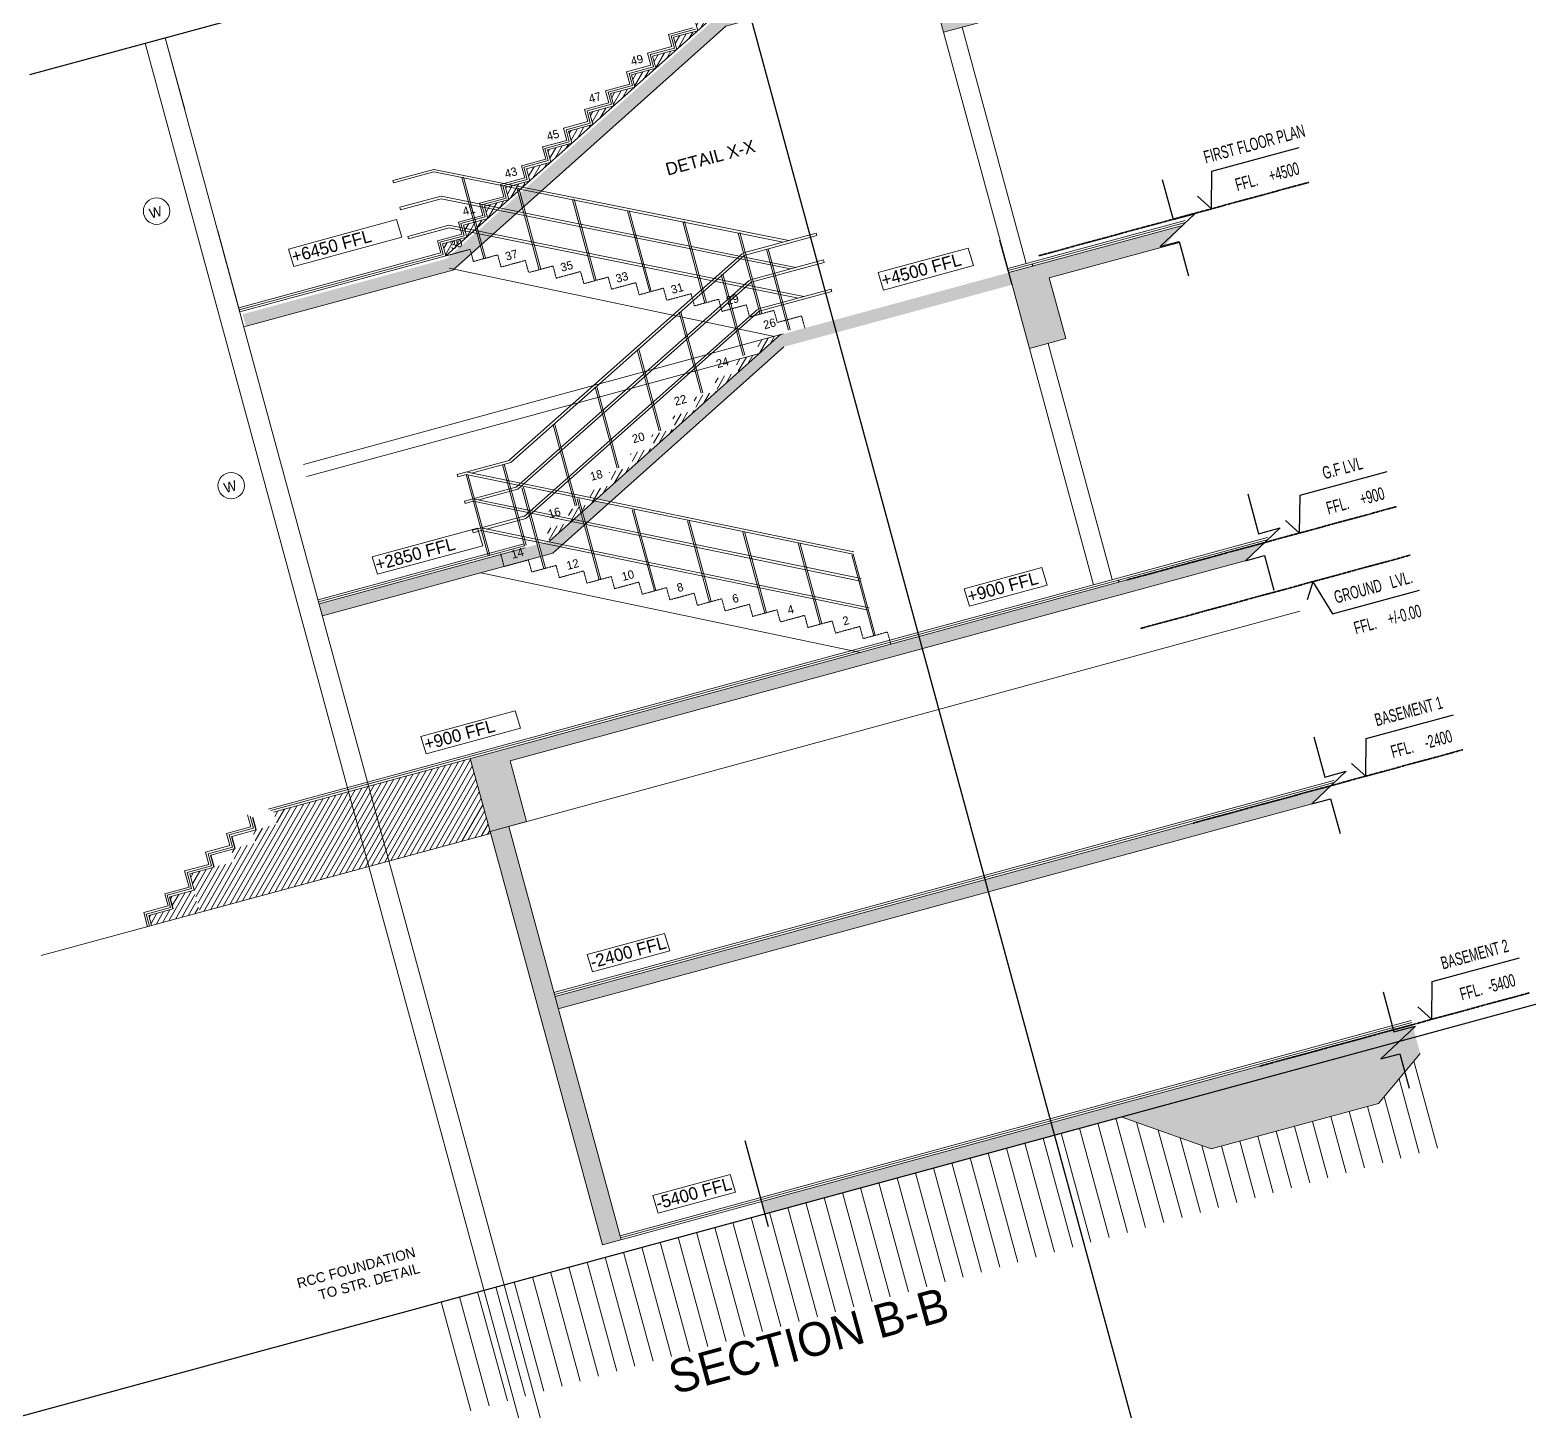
# Model space of a CAD drawing. Header units: millimetres. Extents: x -31731215 to 29997125, y -14487545 to 25622576.
# Drawn here: x 2430642 to 2447116, y -934692 to -919515 of the extents above; entities that cross this region are included whole.
import ezdxf
from ezdxf.enums import TextEntityAlignment as Align

# ---------------------------------------------------------------- set-up
doc = ezdxf.new("R2010")
doc.units = ezdxf.units.MM
doc.header["$MEASUREMENT"] = 0
doc.linetypes.add('1', pattern=[0])
doc.linetypes.add('HIDDEN', pattern=[0.375, 0.25, -0.125])
for name, color, linetype in [('18SC1', 3, 'Continuous'), ('elevation lines', 5, 'Continuous'), ('LAELLING', 7, 'Continuous'), ('Texty', 3, 'Continuous')]:
    doc.layers.add(name, color=color, linetype=linetype)
for name, color, linetype, lineweight in [('DIMENSIONS', 2, '1', 15), ('ELEVATION', 5, 'Continuous', 9), ('HATCH', 8, '1', 18), ('SECTION', 7, 'Continuous', 35), ('Text', 11, 'Continuous', 9), ('WALL', 10, '1', 20), ('walls', 10, 'Continuous', 20)]:
    doc.layers.add(name, color=color, linetype=linetype, lineweight=lineweight)
pattern_1 = [(110.208688, (2850925.27, -481994.32), (151.688905, 218.32236), [27.69231, -304.61538]), (55.20869, (2850925.27, -481994.32), (-266.48144, 93.52869), [22.15385, -243.69231]), (160.66013, (2850937.9, -481976.13), (-114.79253, 311.85105), [23.53484, -258.88324]), (106.39289, (2850861.18, -481957.63), (248.8228, 311.61547), [41.53846, -456.92308]), (156.84432, (2850881.9, -481931.66), (-140.677, 478.19859), [35.30228, -388.32508]), (51.39285, (2850861.2, -481957.63), (-140.677, 478.19859), [33.23077, -365.53846]), (81.208688, (2850895.55, -481934.76), (238.51489, 117.4088), [27.69231, -304.61538]), (26.20869, (2850895.55, -481934.76), (-187.72631, 210.9948), [22.15385, -243.69231]), (131.66013, (2850915.43, -481924.98), (50.78858, 328.4036), [23.53484, -258.88324]), (97.708688, (2850925.27, -481994.32), (-104.439632, 64.965634), [0, -240.73846, 0, -247.384615, 0, -244.615385]), (67.708688, (2850925.27, -481994.32), (-78.122762, 156.650928), [0, -141.046154, 0, -235.2, 0, -93.23077]), (27.708688, (2850884.36, -482065.78), (105.156793, 166.916925), [0, -92.307692, 0, -288, 0, -382.153846]), (17.708688, (2850866.02, -482097.82), (74.908215, 205.23661), [0, -120, 0, -191.26154, 0, -271.384615])]

msp = doc.modelspace()

# ---------------------------------------------------------------- hatches: boundary and pattern name
at = {"layer": 'HATCH'}
h = msp.add_hatch(dxfattribs=at)
h.set_pattern_fill('AR-CONC', color=256, scale=36.923077, angle=15.2086876)
h.set_pattern_definition([(65.208688, (2853766.97, -492447.25), (261.637476, 47.11697), [27.69231, -304.61538]), (10.20869, (2853766.97, -492447.25), (-122.29606, 254.5656), [22.15385, -243.69231]), (115.66013, (2853788.77, -492443.32), (139.34141, 301.68257), [23.53484, -258.88324]), (61.39289, (2853747.6, -492376), (396.28971, 44.40112), [41.53846, -456.92308]), (111.84432, (2853780.62, -492372.3), (238.6638, 437.61112), [35.30228, -388.32508]), (6.39285, (2853747.6, -492376), (238.6638, 437.61112), [33.23077, -365.53846]), (36.208688, (2853788.07, -492384.11), (251.67605, -85.634936), [27.69231, -304.61538]), (341.20869, (2853788.07, -492384.11), (16.4533, 281.9384), [22.15385, -243.69231]), (86.66013, (2853809.04, -492391.25), (268.12935, 196.30346), [23.53484, -258.88324]), (52.708688, (2853766.97, -492447.245), (-27.912331, 119.787612), [0, -240.73846, 0, -247.384615, 0, -244.615385]), (22.708688, (2853766.97, -492447.25), (55.5278, 166.010068), [0, -141.046154, 0, -235.2, 0, -93.23077]), (342.708688, (2853687.51, -492468.85), (192.385171, 43.671009), [0, -92.307692, 0, -288, 0, -382.153846]), (332.708688, (2853651.88, -492478.53), (198.092304, 92.15609), [0, -120, 0, -191.26154, 0, -271.384615])])
h.paths.add_polyline_path([(2435497.583, -921967.925), (2435220.929, -922029.395), (2432979.245, -922638.812), (2433015.569, -922772.424), (2435288.794, -922154.432)])
h.paths.add_polyline_path([(2442121.344, -918431.627), (2442333.679, -918230.415), (2438222.641, -919348.029), (2435220.929, -922029.395), (2435497.583, -921967.925), (2438290.506, -919473.066), (2440499.518, -918872.531), (2440681.135, -919540.592), (2441081.972, -919431.622), (2440900.355, -918763.561)])
h = msp.add_hatch(dxfattribs=at)
h.set_pattern_fill('ANSI31', color=256, scale=415.384615, angle=15.2086876)
h.set_pattern_definition([(60.208688, (2884122.106, -452635.046), (-45.0609645, 25.797585), [])])
h.paths.add_polyline_path([(2435443.354, -921791.96), (2435176.13, -921864.606), (2435212.453, -921998.218)])
h.paths.add_polyline_path([(2435674.255, -921585.701), (2435407.031, -921658.347), (2435443.354, -921791.96)])
h.paths.add_polyline_path([(2435905.156, -921379.442), (2435637.932, -921452.088), (2435674.255, -921585.701)])
h.paths.add_polyline_path([(2436136.057, -921173.183), (2435868.833, -921245.83), (2435905.156, -921379.442)])
h.paths.add_polyline_path([(2436366.958, -920966.924), (2436099.734, -921039.571), (2436136.057, -921173.183)])
h.paths.add_polyline_path([(2436597.859, -920760.665), (2436330.635, -920833.312), (2436366.958, -920966.924)])
h.paths.add_polyline_path([(2436828.76, -920554.406), (2436561.536, -920627.053), (2436597.859, -920760.665)])
h.paths.add_polyline_path([(2437059.661, -920348.147), (2436792.437, -920420.794), (2436828.76, -920554.406)])
h.paths.add_polyline_path([(2437290.562, -920141.888), (2437023.338, -920214.535), (2437059.661, -920348.147)])
h.paths.add_polyline_path([(2437521.463, -919935.629), (2437254.239, -920008.276), (2437290.562, -920141.888)])
h.paths.add_polyline_path([(2437752.364, -919729.37), (2437485.14, -919802.017), (2437521.463, -919935.629)])
h.paths.add_polyline_path([(2437983.265, -919523.111), (2437716.04, -919595.758), (2437752.364, -919729.37)])
h.paths.add_polyline_path([(2438214.166, -919316.853), (2437946.941, -919389.499), (2437983.265, -919523.111)])
h = msp.add_hatch(dxfattribs=at)
h.set_pattern_fill('AR-CONC', color=256, scale=36.923077, angle=15.2086876)
h.set_pattern_definition([(65.208688, (2852821.1, -485552.9), (261.637476, 47.11697), [27.69231, -304.61538]), (10.20869, (2852821.1, -485552.9), (-122.29606, 254.5656), [22.15385, -243.69231]), (115.66013, (2852842.9, -485548.98), (139.34141, 301.68257), [23.53484, -258.88324]), (61.39289, (2852801.72, -485481.65), (396.28971, 44.40112), [41.53846, -456.92308]), (111.84432, (2852834.74, -485477.95), (238.6638, 437.61112), [35.30228, -388.32508]), (6.39285, (2852801.7, -485481.65), (238.6638, 437.61112), [33.23077, -365.53846]), (36.208688, (2852842.2, -485489.77), (251.67605, -85.634936), [27.69231, -304.61538]), (341.20869, (2852842.2, -485489.77), (16.4533, 281.9384), [22.15385, -243.69231]), (86.66013, (2852863.16, -485496.9), (268.12935, 196.30346), [23.53484, -258.88324]), (52.708688, (2852821.09, -485552.91), (-27.912331, 119.787612), [0, -240.73846, 0, -247.384615, 0, -244.615385]), (22.708688, (2852821.09, -485552.9), (55.5278, 166.010068), [0, -141.046154, 0, -235.2, 0, -93.23077]), (342.708688, (2852741.64, -485574.51), (192.385171, 43.671009), [0, -92.307692, 0, -288, 0, -382.153846]), (332.708688, (2852706, -485584.2), (198.092304, 92.15609), [0, -120, 0, -191.26154, 0, -271.384615])])
h.paths.add_polyline_path([(2435816.544, -925277.678), (2433820.231, -925820.39), (2433832.338, -925864.927), (2433856.554, -925954.002), (2433878.854, -925947.939), (2435852.867, -925411.291)])
h.paths.add_polyline_path([(2436217.38, -925168.708), (2436084.214, -925204.91), (2435816.544, -925277.678), (2435852.867, -925411.291), (2436120.091, -925338.644), (2436253.704, -925302.32)])
h.paths.add_polyline_path([(2436733.667, -924956.609), (2436697.405, -924823.22), (2436351.439, -925132.264), (2436235.195, -925163.865), (2436271.519, -925297.477), (2436387.316, -925265.997)])
h.paths.add_polyline_path([(2436995.993, -924722.279), (2436845.154, -924691.238), (2436712.798, -924809.469), (2436749.061, -924942.858)])
h.paths.add_polyline_path([(2443307.523, -921662.849), (2438891.349, -922863.416), (2436870.878, -924668.259), (2437021.717, -924699.3), (2438927.226, -922997.149), (2441435.451, -922315.271), (2441625.543, -923014.508), (2442026.38, -922905.538), (2441844.763, -922237.477), (2443103.664, -921895.236)])
h = msp.add_hatch(dxfattribs=at)
h.set_pattern_fill('ANSI31', color=256, scale=415.384615, angle=15.2086876)
h.set_pattern_definition([(60.208688, (2885261.09, -455769.09), (-45.0609645, 25.797585), [])])
h.paths.add_polyline_path([(2436582.34, -924926.005), (2436315.115, -924998.651), (2436351.439, -925132.264)])
h.paths.add_polyline_path([(2436813.241, -924719.746), (2436546.016, -924792.393), (2436582.34, -924926.005)])
h.paths.add_polyline_path([(2437044.142, -924513.487), (2436776.917, -924586.134), (2436813.241, -924719.746)])
h.paths.add_polyline_path([(2437275.043, -924307.228), (2437007.818, -924379.875), (2437044.142, -924513.487)])
h.paths.add_polyline_path([(2437505.944, -924100.969), (2437238.719, -924173.616), (2437275.043, -924307.228)])
h.paths.add_polyline_path([(2437736.844, -923894.71), (2437469.62, -923967.357), (2437505.944, -924100.969)])
h.paths.add_polyline_path([(2437967.745, -923688.451), (2437700.521, -923761.098), (2437736.844, -923894.71)])
h.paths.add_polyline_path([(2438198.646, -923482.192), (2437931.422, -923554.839), (2437967.745, -923688.451)])
h.paths.add_polyline_path([(2438429.547, -923275.933), (2438162.323, -923348.58), (2438198.646, -923482.192)])
h.paths.add_polyline_path([(2438660.448, -923069.674), (2438393.224, -923142.321), (2438429.547, -923275.933)])
h.paths.add_polyline_path([(2438891.349, -922863.416), (2438624.125, -922936.062), (2438660.448, -923069.674)])
h.paths.add_polyline_path([(2438891.349, -922863.416), (2438855.026, -922729.803)])
h = msp.add_hatch(dxfattribs=at)
h.set_pattern_fill('AR-CONC', color=256, scale=36.923077, angle=60.2086876)
h.set_pattern_definition(pattern_1)
h.paths.add_polyline_path([(2435903.953, -928267.141), (2435699.081, -928322.837), (2436934.075, -932865.65), (2437138.947, -932809.955)])
h.paths.add_polyline_path([(2444001.684, -925348.283), (2444214.019, -925147.071), (2435481.14, -927521.164), (2435699.081, -928322.837), (2436099.917, -928213.867), (2435918.3, -927545.806)])
h.paths.add_polyline_path([(2444728.152, -928020.526), (2444940.486, -927819.315), (2436412.48, -930137.711), (2436448.803, -930271.324)])
h = msp.add_hatch(dxfattribs=at)
h.set_pattern_fill('ANSI31', color=256, scale=415.384615, angle=15.2086876)
h.set_pattern_definition([(60.208688, (2882054.92, -445031.09), (-45.0609645, 25.797585), [])])
h.paths.add_polyline_path([(2435705.134, -928345.106), (2435481.14, -927521.164), (2433318.484, -928109.097), (2433354.808, -928242.709), (2433087.583, -928315.356), (2433123.907, -928448.968), (2432856.682, -928521.615), (2432893.006, -928655.227), (2432398.609, -928789.632), (2432513.633, -929212.737)])
h = msp.add_hatch(dxfattribs=at)
h.set_pattern_fill('ANSI31', color=256, scale=415.384615)
h.set_pattern_definition([(60.2086876, (445.727, -1370.874), (-45.0609645, 25.797585), [])])
h.paths.add_polyline_path([(2432441.7, -928969.233), (2432179.816, -929040.428), (2432216.139, -929174.04), (2431948.915, -929246.687), (2431979.184, -929358.031), (2432508.293, -929214.189)])
h = msp.add_hatch(dxfattribs=at)
h.set_pattern_fill('ANSI31', color=256, scale=1661.538462, angle=60.2086876)
h.set_pattern_definition([(105.208688, (2850925.27, -481994.32), (-200.418244, -54.485065), [])])
h.paths.add_polyline_path([(2431515.945, -930526.552), (2431411.108, -930140.918)])
h.paths.add_polyline_path([(2435156.06, -933492.503), (2435482.14, -934691.956), (2446196.909, -931779.073), (2445921.107, -930764.562), (2445462.613, -931312.373), (2443624.033, -931812.203), (2442635.546, -931459.154)])
h = msp.add_hatch(dxfattribs=at)
h.set_pattern_fill('AR-CONC', color=256, scale=36.923077, angle=60.2086876)
h.set_pattern_definition(pattern_1)
h.paths.add_polyline_path([(2445921.107, -930764.562), (2445834.506, -930446.008), (2444349.598, -930849.69), (2444543.323, -931562.288), (2445462.613, -931312.373)])
h.paths.add_polyline_path([(2444349.598, -930849.69), (2440078.999, -932010.682), (2440115.323, -932144.294), (2442635.546, -931459.154), (2443624.033, -931812.203), (2444543.323, -931562.288)])
h.paths.add_polyline_path([(2438684.452, -932389.799), (2438720.775, -932523.411), (2440115.323, -932144.294), (2440078.999, -932010.682)])

# ---------------------------------------------------------------- linework, layer by layer
at = {"layer": '18SC1'}
for p, q in [((2443626.261, -921480.539), (2443471.895, -921341.349)), ((2444594.885, -925043.53), (2444440.518, -924904.34)), ((2444740.178, -925577.979), (2444677.531, -925776.167)), ((2445321.352, -927715.774), (2445166.986, -927576.583)), ((2446047.82, -930388.017), (2445893.454, -930248.826))]:
    msp.add_line(p, q, dxfattribs=at)
for points in [[(2443626.261, -921480.539), (2443632.114, -921065.877), (2444590.303, -920805.387)], [(2444594.885, -925043.53), (2444600.737, -924628.868), (2445558.926, -924368.378)], [(2444740.178, -925577.979), (2444955.167, -925932.604), (2445913.356, -925672.114)], [(2445321.352, -927715.774), (2445327.205, -927301.112), (2446285.394, -927040.621)], [(2446047.82, -930388.017), (2446053.672, -929973.355), (2447011.861, -929712.865)]]:
    msp.add_lwpolyline(points, dxfattribs=at)
at = {"layer": 'ELEVATION', "color": 6}
for p, q in [((2434628.28, -921169.601, 0), (2435080.14, -921046.76, 0)), ((2438980.221, -921830.064, 0), (2435080.14, -921046.76, 0)), ((2434635.722, -921196.275, 0), (2434628.458, -921169.553, 0)), ((2435081.096, -921075.198, 0), (2434635.722, -921196.275, 0)), ((2438920.468, -921846.308, 0), (2435081.096, -921075.198, 0)), ((2435631.352, -922027.825, 0), (2435389.196, -921137.077, 0)), ((2435631.352, -922027.825, 0), (2435389.196, -921137.077, 0)), ((2435649.167, -922022.982, 0), (2435407.011, -921132.234, 0)), ((2435649.167, -922022.982, 0), (2435407.011, -921132.234, 0)), ((2434708.192, -921463.548, 0), (2435160.051, -921340.707, 0)), ((2435161.008, -921369.144, 0), (2434715.634, -921490.222, 0)), ((2439060.132, -922124.011, 0), (2435160.051, -921340.707, 0)), ((2439000.379, -922140.255, 0), (2435161.008, -921369.144, 0)), ((2436238.447, -922149.756, 0), (2435996.292, -921259.008, 0)), ((2436238.447, -922149.756, 0), (2435996.292, -921259.008, 0)), ((2436256.262, -922144.913, 0), (2436014.107, -921254.165, 0)), ((2436256.262, -922144.913, 0), (2436014.107, -921254.165, 0)), ((2436845.543, -922271.687, 0), (2436603.387, -921380.939, 0)), ((2436845.543, -922271.687, 0), (2436603.387, -921380.939, 0)), ((2436863.358, -922266.843, 0), (2436621.202, -921376.096, 0)), ((2436863.358, -922266.843, 0), (2436621.202, -921376.096, 0)), ((2434715.634, -921490.222, 0), (2434708.369, -921463.5, 0)), ((2437452.638, -922393.617, 0), (2437210.482, -921502.87, 0)), ((2437452.638, -922393.617, 0), (2437210.482, -921502.87, 0)), ((2437470.453, -922388.774, 0), (2437228.297, -921498.027, 0)), ((2437470.453, -922388.774, 0), (2437228.297, -921498.027, 0)), ((2434795.368, -921784.217, 0), (2435247.228, -921661.376, 0)), ((2435248.184, -921689.813, 0), (2434802.81, -921810.891, 0)), ((2439147.308, -922444.68, 0), (2435247.228, -921661.376, 0)), ((2439087.555, -922460.924, 0), (2435248.184, -921689.813, 0)), ((2438059.734, -922515.548, 0), (2437817.578, -921624.8, 0)), ((2438059.734, -922515.548, 0), (2437817.578, -921624.8, 0)), ((2438077.549, -922510.705, 0), (2437835.393, -921619.957, 0)), ((2438077.549, -922510.705, 0), (2437835.393, -921619.957, 0)), ((2434802.81, -921810.891, 0), (2434795.545, -921784.169, 0)), ((2438666.829, -922637.479, 0), (2438424.673, -921746.731, 0)), ((2438666.829, -922637.479, 0), (2438424.673, -921746.731, 0)), ((2438684.644, -922632.636, 0), (2438442.488, -921741.888, 0)), ((2438684.644, -922632.636, 0), (2438442.488, -921741.888, 0)), ((2439281.509, -921748.157), (2438482.221, -921965.449)), ((2439288.773, -921774.879), (2438489.486, -921992.171)), ((2439288.773, -921774.879), (2439281.509, -921748.157)), ((2435906.7, -924246.965), (2438471.106, -921971.458)), ((2435925.08, -924267.678), (2438489.486, -921992.171)), ((2439361.42, -922042.103), (2438562.132, -922259.395)), ((2438978.824, -922815.72, 0), (2438736.668, -921924.973, 0)), ((2438978.824, -922815.72), (2438736.668, -921924.973)), ((2438996.639, -922810.877, 0), (2438754.483, -921920.13, 0)), ((2438996.639, -922810.877), (2438754.483, -921920.13)), ((2439368.685, -922068.826), (2439361.42, -922042.103)), ((2438480.699, -923094.626), (2438238.543, -922203.878)), ((2438498.514, -923089.783), (2438256.358, -922199.035)), ((2439368.685, -922068.826), (2438569.397, -922286.118)), ((2435986.611, -924540.912), (2438551.017, -922265.404)), ((2436004.991, -924561.625), (2438569.397, -922286.118)), ((2439448.596, -922362.773), (2438649.308, -922580.064)), ((2439455.861, -922389.495), (2439448.596, -922362.773)), ((2439455.861, -922389.495), (2438656.573, -922606.787)), ((2436073.787, -924861.581), (2438638.193, -922586.074)), ((2436092.167, -924882.294), (2438656.573, -922606.787)), ((2438018.897, -923507.144), (2437776.741, -922616.396)), ((2438036.712, -923502.301), (2437794.556, -922611.553)), ((2433647.846, -924288.898, 0), (2438920.625, -922855.457, 0)), ((2437557.095, -923919.662), (2437314.939, -923028.914)), ((2437574.91, -923914.819), (2437332.754, -923024.071)), ((2433684.17, -924422.51, 0), (2438660.448, -923069.674, 0)), ((2437095.293, -924332.18), (2436853.137, -923441.432)), ((2437113.108, -924327.337), (2436870.952, -923436.589)), ((2436633.491, -924744.697), (2436391.335, -923853.95)), ((2436651.306, -924739.854), (2436409.15, -923849.107)), ((2435338.382, -924398.479), (2435917.815, -924240.956)), ((2435493.913, -924384.894), (2435925.08, -924267.678)), ((2436078.161, -925182.642), (2435836.005, -924291.894)), ((2436095.976, -925177.799), (2435853.82, -924287.051)), ((2435345.647, -924425.201), (2435338.382, -924398.479)), ((2435345.647, -924425.201), (2435434.722, -924400.985)), ((2439696.025, -925249.646, 0), (2435433.833, -924372.53)), ((2435676.878, -925291.733), (2435434.722, -924400.985)), ((2439690.444, -925276.77, 0), (2435434.722, -924400.985)), ((2435694.693, -925286.89), (2435454.987, -924405.156)), ((2435418.294, -924692.425), (2435997.726, -924534.903)), ((2439775.937, -925543.593, 0), (2435513.744, -924666.477)), ((2435573.825, -924678.841), (2436004.991, -924561.625)), ((2436290.027, -925435.933, 0), (2436047.871, -924545.185, 0)), ((2436307.842, -925431.09, 0), (2436065.686, -924540.342, 0)), ((2436897.122, -925557.863, 0), (2436654.967, -924667.116, 0)), ((2436914.937, -925553.02, 0), (2436672.782, -924662.273, 0)), ((2435425.559, -924719.148), (2435418.294, -924692.425)), ((2435425.559, -924719.148), (2435514.633, -924694.932)), ((2439770.355, -925570.717, 0), (2435514.633, -924694.932)), ((2437504.218, -925679.794, 0), (2437262.062, -924789.047, 0)), ((2437522.033, -925674.951, 0), (2437279.877, -924784.203, 0)), ((2435505.47, -925013.094), (2436084.902, -924855.572)), ((2435512.735, -925039.817), (2435505.47, -925013.094)), ((2439863.113, -925864.262, 0), (2435600.92, -924987.146)), ((2435661.001, -924999.51), (2436092.167, -924882.294)), ((2438111.313, -925801.725, 0), (2437869.157, -924910.977, 0)), ((2438129.128, -925796.882, 0), (2437886.972, -924906.134, 0)), ((2435512.735, -925039.817), (2435601.809, -925015.601)), ((2439857.531, -925891.386, 0), (2435601.809, -925015.601)), ((2438718.409, -925923.656, 0), (2438476.253, -925032.908, 0)), ((2438736.224, -925918.813, 0), (2438494.068, -925028.065, 0)), ((2439325.504, -926045.587, 0), (2439083.348, -925154.839, 0)), ((2439343.319, -926040.744, 0), (2439101.163, -925149.996, 0)), ((2439914.785, -926172.361, 0), (2439672.629, -925281.613, 0)), ((2439932.599, -926167.518, 0), (2439690.444, -925276.77, 0))]:
    msp.add_line(p, q, dxfattribs=at)
at = {"layer": 'ELEVATION'}
for p, q in [((2435248.777, -922131.831), (2438823.865, -922881.762, 0)), ((2435597.337, -925480.758, 0), (2439768.273, -926355.678, 0)), ((2435699.081, -928322.837), (2444599.511, -925903.194))]:
    msp.add_line(p, q, dxfattribs=at)
at = {"layer": 'ELEVATION', "linetype": 'HIDDEN', "elevation": 0}
for points in [[(2438854.579, -922729.925), (2438818.256, -922596.313), (2438551.032, -922668.959), (2438514.708, -922535.347), (2438247.484, -922607.994), (2438211.161, -922474.382), (2437943.936, -922547.028), (2437907.613, -922413.416), (2437640.389, -922486.063), (2437604.065, -922352.451), (2437336.841, -922425.098), (2437300.518, -922291.486), (2437033.293, -922364.132), (2436996.97, -922230.52), (2436729.746, -922303.167), (2436693.422, -922169.555), (2436426.198, -922242.201), (2436389.875, -922108.589), (2436122.65, -922181.236), (2436086.327, -922047.624), (2435819.102, -922120.271), (2435782.779, -921986.658), (2435515.555, -922059.305), (2435479.231, -921925.693), (2435212.453, -921998.218)], [(2438854.579, -922729.925), (2439121.804, -922657.278), (2439158.127, -922790.89)], [(2436423.639, -925399.609), (2436156.415, -925472.256), (2436120.091, -925338.644), (2435852.867, -925411.291), (2435815.03, -925272.111)], [(2439798.987, -926203.841), (2439762.664, -926070.229), (2439495.44, -926142.876), (2439459.116, -926009.263), (2439191.892, -926081.91), (2439155.569, -925948.298), (2438888.344, -926020.945), (2438852.021, -925887.333), (2438584.796, -925959.979), (2438548.473, -925826.367), (2438281.249, -925899.014), (2438244.925, -925765.402), (2437977.701, -925838.048), (2437941.378, -925704.436), (2437674.153, -925777.083), (2437637.83, -925643.471), (2437370.606, -925716.118), (2437334.282, -925582.506), (2437067.058, -925655.152), (2437030.735, -925521.54), (2436763.51, -925594.187), (2436727.187, -925460.575), (2436459.963, -925533.221), (2436423.639, -925399.609), (2436423.639, -925399.609)], [(2439798.987, -926203.841), (2440066.212, -926131.194), (2440102.535, -926264.806)]]:
    msp.add_lwpolyline(points, dxfattribs=at)
at = {"layer": 'elevation lines', "color": 2}
for points in [[(2430642.427, -920003.865), (2437087.414, -918251.751), (2436992.442, -917902.403), (2437664.27, -918468.22), (2437569.772, -918120.619)], [(2443086.022, -921159.014), (2443205.576, -921598.782), (2443443.343, -921534.143), (2443062.815, -921894.738), (2443270.672, -921838.231), (2443374.027, -922218.414)], [(2444024.892, -924612.558), (2444144.446, -925052.327), (2444382.213, -924987.688), (2444001.684, -925348.283), (2444209.542, -925291.776), (2444312.897, -925671.959)], [(2444751.359, -927284.802), (2444870.913, -927724.57), (2445108.68, -927659.931), (2444728.152, -928020.526), (2444936.009, -927964.019), (2445039.365, -928344.202)], [(2445512.899, -930086.055), (2445632.453, -930525.823), (2445870.22, -930461.185), (2445489.692, -930821.78), (2445697.549, -930765.272), (2445800.905, -931145.456)]]:
    msp.add_lwpolyline(points, dxfattribs=at)
at = {"layer": 'LAELLING'}
for p, q in [((2441656.71, -922087.719), (2441662.764, -922109.988)), ((2442601.118, -925561.635), (2442607.172, -925583.904)), ((2433127.635, -928304.467), (2433091.312, -928170.855)), ((2432896.734, -928510.726), (2432860.411, -928377.114)), ((2432665.833, -928716.985), (2432629.51, -928583.373)), ((2432216.139, -929174.04), (2432179.816, -929040.428))]:
    msp.add_line(p, q, dxfattribs=at)
at = {"layer": 'SECTION', "color": 8, "linetype": 'HIDDEN', "ltscale": 8}
for p, q in [((2441728.989, -921996.326), (2444694.871, -921190.031)), ((2442697.612, -925559.317), (2445663.494, -924753.022)), ((2442842.906, -926093.766), (2445808.788, -925287.47)), ((2443424.08, -928231.56), (2446389.962, -927425.265)), ((2444150.547, -930903.803), (2447116.429, -930097.508))]:
    msp.add_line(p, q, dxfattribs=at)
at = {"layer": 'Text', "elevation": 0}
msp.add_lwpolyline([(2433483.541, -921922.612), (2434671.668, -921599.612), (2434729.889, -921791.415), (2433541.762, -922114.415)], close=True, dxfattribs=at)
at = {"layer": 'Text'}
for points in [[(2439965.085, -922181.016), (2440951.384, -921912.884), (2441009.605, -922104.687), (2440023.306, -922372.819)], [(2434403.169, -925305.376), (2435559.245, -924991.088), (2435617.466, -925182.891), (2434461.39, -925497.178)], [(2440909.493, -925654.932), (2441761.214, -925423.386), (2441819.435, -925615.189), (2440967.714, -925846.735)], [(2434939.423, -927277.937), (2435973.284, -926996.874), (2436031.505, -927188.677), (2434997.644, -927469.739)], [(2436765.702, -929675.103), (2437617.424, -929443.557), (2437675.645, -929635.359), (2436823.923, -929866.906)], [(2437486.116, -932325.077), (2438337.838, -932093.531), (2438396.058, -932285.334), (2437544.337, -932516.88)]]:
    msp.add_lwpolyline(points, close=True, dxfattribs=at)
for centre in [(2432033.627, -921505.815), (2432853.688, -924522.332)]:
    msp.add_circle(centre, 145.118, dxfattribs=at)
at = {"layer": 'Texty', "ltscale": 15}
for p, direction in [((2436196.494, -910668.082), (-0.262335498671, 0.964976728288)), ((2438720.775, -932523.411), (0.964976728288, 0.262335498671))]:
    msp.add_xline(p, direction, dxfattribs=at)
at = {"layer": 'Texty', "ltscale": 15, "elevation": 0}
msp.add_lwpolyline([(2441435.451, -922315.271), (2441302.237, -921825.257)], dxfattribs=at)
at = {"layer": 'Texty', "ltscale": 15}
msp.add_lwpolyline([(2438760.217, -932668.493), (2438503.461, -931724.042)], dxfattribs=at)
at = {"layer": 'WALL'}
for p in [(2431907.15, -919660.041), (2432129.095, -919599.704)]:
    msp.add_ray(p, (0.262335498671, -0.964976728288), dxfattribs=at)
at = {"layer": 'WALL', "elevation": 0}
for points in [[(2441387.02, -922137.122), (2440681.135, -919540.592)], [(2441591.94, -922081.413), (2440886.055, -919484.883)], [(2443273.609, -921849.035), (2441844.763, -922237.477), (2442026.38, -922905.538)], [(2442331.427, -925611.038), (2441625.543, -923014.508)], [(2442536.347, -925555.329), (2441830.463, -922958.799)]]:
    msp.add_lwpolyline(points, dxfattribs=at)
at = {"layer": 'walls'}
for p, q in [((2435212.453, -921998.218), (2438214.166, -919316.853, 0)), ((2432706.314, -921722.95), (2432948.47, -922613.698)), ((2432936.362, -922569.161), (2435155.808, -921965.789)), ((2432942.416, -922591.429), (2435184.131, -921982.004)), ((2432948.47, -922613.698), (2435212.453, -921998.218)), ((2435288.794, -922154.432, 0), (2432993.268, -922778.486, 0)), ((2441844.763, -922237.477, 0), (2442026.38, -922905.538, 0)), ((2436351.439, -925132.264), (2438891.349, -922863.416, 0)), ((2436387.316, -925265.997), (2438927.226, -922997.149, 0)), ((2442026.38, -922905.538, 0), (2441625.543, -923014.508, 0)), ((2433261.839, -928076.667), (2444243.354, -925091.268)), ((2433290.162, -928092.882), (2444249.408, -925113.536)), ((2433318.484, -928109.097), (2444381.571, -925101.521)), ((2433808.123, -925775.852), (2436072.107, -925160.373)), ((2433814.177, -925798.121), (2436078.161, -925182.642)), ((2433820.231, -925820.39), (2436084.214, -925204.91)), ((2436387.316, -925265.997), (2433856.554, -925954.002)), ((2435918.3, -927545.806), (2444209.542, -925291.776)), ((2435481.14, -927521.164), (2435699.081, -928322.837)), ((2436099.917, -928213.867), (2435918.3, -927545.806)), ((2436400.372, -930093.174), (2444969.821, -927763.511)), ((2436406.426, -930115.443), (2444975.875, -927785.779)), ((2436412.48, -930137.711), (2445108.038, -927773.765)), ((2436448.803, -930271.324), (2444936.009, -927964.019)), ((2433070.99, -928272.038), (2433034.666, -928138.426)), ((2432803.765, -928344.685), (2433070.99, -928272.038)), ((2432832.088, -928360.899), (2433099.312, -928288.253)), ((2432860.411, -928377.114), (2433127.635, -928304.467)), ((2433099.312, -928288.253), (2433062.989, -928154.64)), ((2433127.635, -928304.467), (2433091.312, -928170.855)), ((2435699.081, -928322.837), (2436099.917, -928213.867)), ((2435903.953, -928267.141), (2437138.947, -932809.955)), ((2430766.867, -929687.607), (2435705.134, -928345.106)), ((2432840.089, -928478.297), (2432803.765, -928344.685)), ((2432868.411, -928494.512), (2432832.088, -928360.899)), ((2432896.734, -928510.726), (2432860.411, -928377.114)), ((2435699.081, -928322.837), (2436934.075, -932865.65)), ((2432572.864, -928550.943), (2432840.089, -928478.297)), ((2432609.188, -928684.556), (2432572.864, -928550.943)), ((2432601.187, -928567.158), (2432868.411, -928494.512)), ((2432637.51, -928700.77), (2432601.187, -928567.158)), ((2432629.51, -928583.373), (2432896.734, -928510.726)), ((2432665.833, -928716.985), (2432629.51, -928583.373)), ((2432341.963, -928757.202), (2432609.188, -928684.556)), ((2432390.395, -928935.352), (2432341.963, -928757.202)), ((2432370.286, -928773.417), (2432637.51, -928700.77)), ((2432418.717, -928951.567), (2432370.286, -928773.417)), ((2432398.609, -928789.632), (2432665.833, -928716.985)), ((2432447.04, -928967.782), (2432398.609, -928789.632)), ((2432123.17, -929007.999), (2432390.395, -928935.352)), ((2432151.493, -929024.213), (2432418.717, -928951.567)), ((2432179.816, -929040.428), (2432447.04, -928967.782)), ((2432159.494, -929141.611), (2432123.17, -929007.999)), ((2432187.816, -929157.826), (2432151.493, -929024.213)), ((2432216.139, -929174.04), (2432179.816, -929040.428)), ((2431892.269, -929214.258), (2432159.494, -929141.611)), ((2431934.647, -929370.138), (2431892.269, -929214.258)), ((2431920.592, -929230.472), (2432187.816, -929157.826)), ((2431956.915, -929364.085), (2431920.592, -929230.472)), ((2431948.915, -929246.687), (2432216.139, -929174.04)), ((2431979.184, -929358.031), (2431948.915, -929246.687)), ((2436934.075, -932865.65), (2445834.506, -930446.008)), ((2437126.84, -932765.417), (2445822.398, -930401.47)), ((2437132.893, -932787.686), (2445828.452, -930423.739))]:
    msp.add_line(p, q, dxfattribs=at)
at = {"layer": 'walls', "elevation": 0}
for points in [[(2440900.355, -918763.561), (2441081.972, -919431.622), (2440681.135, -919540.592), (2440499.518, -918872.531), (2438290.506, -919473.066), (2435288.794, -922154.432)], [(2435443.354, -921791.96), (2435407.031, -921658.347), (2435674.255, -921585.701), (2435637.932, -921452.088), (2435905.156, -921379.442), (2435868.833, -921245.83), (2436136.057, -921173.183), (2436099.734, -921039.571), (2436366.958, -920966.924), (2436330.635, -920833.312), (2436597.859, -920760.665), (2436561.536, -920627.053), (2436828.76, -920554.406), (2436792.437, -920420.794), (2437059.661, -920348.147), (2437023.338, -920214.535), (2437290.562, -920141.888), (2437254.239, -920008.276), (2437521.463, -919935.629), (2437485.14, -919802.017), (2437752.364, -919729.37), (2437716.04, -919595.758), (2437983.265, -919523.111), (2437946.941, -919389.499)], [(2435386.709, -921759.53), (2435350.386, -921625.918), (2435617.61, -921553.271), (2435581.287, -921419.659), (2435848.511, -921347.012), (2435812.188, -921213.4), (2436079.412, -921140.753), (2436043.089, -921007.141), (2436310.313, -920934.494), (2436273.99, -920800.882), (2436541.214, -920728.235), (2436504.891, -920594.623), (2436772.115, -920521.976), (2436735.792, -920388.364), (2437003.016, -920315.718), (2436966.692, -920182.105), (2437233.917, -920109.459), (2437197.593, -919975.846), (2437464.818, -919903.2), (2437428.494, -919769.588), (2437695.719, -919696.941), (2437659.395, -919563.329), (2437926.62, -919490.682)], [(2435415.032, -921775.745), (2435378.708, -921642.133), (2435645.933, -921569.486), (2435609.609, -921435.874), (2435876.834, -921363.227), (2435840.51, -921229.615), (2436107.735, -921156.968), (2436071.411, -921023.356), (2436338.636, -920950.709), (2436302.312, -920817.097), (2436569.537, -920744.45), (2436533.213, -920610.838), (2436800.437, -920538.191), (2436764.114, -920404.579), (2437031.338, -920331.932), (2436995.015, -920198.32), (2437262.239, -920125.673), (2437225.916, -919992.061), (2437493.14, -919919.415), (2437456.817, -919785.802), (2437724.041, -919713.156), (2437687.718, -919579.543), (2437954.942, -919506.897)], [(2435386.709, -921759.53), (2435119.485, -921832.177), (2435155.808, -921965.789)], [(2435415.032, -921775.745), (2435147.807, -921848.392), (2435184.131, -921982.004)], [(2435443.354, -921791.96), (2435176.13, -921864.606), (2435212.453, -921998.218)], [(2441625.543, -923014.508), (2441435.451, -922315.271)]]:
    msp.add_lwpolyline(points, dxfattribs=at)
at = {"layer": 'walls'}
for points in [[(2432343.08, -920386.829), (2432129.095, -919599.704)], [(2441387.02, -922137.122), (2443336.858, -921607.045)], [(2441393.073, -922159.39), (2443342.912, -921629.313)], [(2441399.127, -922181.659), (2443307.523, -921662.849)], [(2445921.107, -930764.562), (2445462.613, -931312.373), (2444543.323, -931562.288), (2443624.033, -931812.203), (2442635.546, -931459.154)], [(2438720.775, -932523.411), (2442635.546, -931459.154)]]:
    msp.add_lwpolyline(points, dxfattribs=at)

# ---------------------------------------------------------------- texts
at = {"layer": 'DIMENSIONS', "color": 6, "linetype": 'HIDDEN', "attachment_point": 1, "rotation": 15.2086876}
for s, insert, char_height in [('49', (2437234.106, -919817.413, 0), 92.3077), ('47', (2436772.304, -920229.931, 0), 92.3077), ('45', (2436310.502, -920642.449, 0), 92.3077), ('43', (2435848.7, -921054.967, 0), 92.3077), ('41', (2435386.898, -921467.484, 0), 92.3077), ('39', (2435248.519, -921839.906, 0), 92.3077), ('37', (2435855.615, -921961.837, 0), 92.3077), ('35', (2436462.71, -922083.768, 0), 92.3077), ('33', (2437069.806, -922205.699, 0), 92.3077), ('31', (2437676.901, -922327.63, 0), 92.3077), ('29', (2438283.996, -922449.56, 0), 92.3077), ('26', (2438691.256, -922715.738, 0), 92.3077), ('24', (2438173.656, -923143.425, 0), 92.3077), ('22', (2437711.855, -923555.943, 0), 92.3077), ('20', (2437250.053, -923968.461, 0), 92.3077), ('18', (2436788.251, -924380.979, 0), 92.3077), ('16', (2436326.449, -924793.497, 0), 92.3077), ('14', (2435920.846, -925238.565, 0), 92.3077), ('12', (2436527.941, -925360.496, 0), 92.3077), ('10', (2437135.037, -925482.427, 0), 92.3077), ('8', (2437742.132, -925604.358, 0), 92.308), ('6', (2438349.227, -925726.289, 0), 92.308), ('4', (2438956.323, -925848.219, 0), 92.308), ('2', (2439563.418, -925970.15, 0), 92.308)]:
    msp.add_mtext_dynamic_manual_height_columns(s, width=5044.63794, gutter_width=25.4, heights=[0], dxfattribs=dict(at, insert=insert, char_height=char_height))
at = {"layer": 'Text', "width": 0.65}
for s, height, p in [('FIRST FLOOR PLAN', 138.46154, (2444115.348, -920832.469, 0)), ('FFL.    +4500', 138.46154, (2444257.517, -921191.469, 0)), ('G.F LVL', 138.4615, (2445083.972, -924395.46, 0)), ('FFL.    +900', 138.46154, (2445226.141, -924754.46, 0)), ('GROUND   LVL. ', 138.46154, (2445438.401, -925699.196, 0)), ('FFL.    +/-0.00', 138.46154, (2445580.57, -926058.196, 0)), ('BASEMENT 1', 138.4615, (2445810.439, -927067.703, 0)), ('FFL.    -2400', 138.46154, (2445952.608, -927426.703, 0)), ('BASEMENT 2', 138.4615, (2446536.907, -929739.947, 0)), ('FFL.  -5400', 138.46154, (2446679.076, -930098.946, 0))]:
    msp.add_text(s, height=height, rotation=15.2086876, dxfattribs=at).set_placement(p, align=Align.CENTER)
at = {"layer": 'Text', "insert": (2437613.978, -920983.293, 0), "char_height": 138.4615, "width": 3792.89222, "attachment_point": 1, "rotation": 15.2086876}
msp.add_mtext('DETAIL X-X', dxfattribs=at)
at = {"layer": 'Text', "attachment_point": 1, "rotation": 15.2086876}
for s, width, insert, char_height in [('W', 7763.5326, (2431941.716, -921482.394), 110.769), ('+6450 FFL', 32778.62353, (2433503.016, -921942.687, 0), 138.4615), ('+4500 FFL', 32778.62353, (2439984.56, -922201.091), 138.4615), ('W', 7763.5326, (2432761.777, -924498.911), 110.769), ('+2850 FFL', 32778.62353, (2434422.643, -925325.45), 138.4615), ('+900 FFL', 32778.62353, (2440928.968, -925675.007), 138.4615), ('+900 FFL', 32778.62353, (2434958.898, -927298.011), 138.4615), ('-2400 FFL', 32778.62353, (2436785.177, -929695.178), 138.4615), ('-5400 FFL', 32778.62353, (2437505.591, -932345.152), 138.4615)]:
    msp.add_mtext_dynamic_manual_height_columns(s, width=width, gutter_width=25.4, heights=[0], dxfattribs=dict(at, insert=insert, char_height=char_height))
at = {"layer": 'Text', "rotation": 15.2086876}
for s, insert, char_height, attachment_point in [('\\A1;RCC FOUNDATION\\P TO STR. DETAIL', (2434936.886, -933174.078), 110.76923, 9), ('\\A1;SECTION B-B', (2440721.846, -933507.066), 369.23077, 6)]:
    msp.add_mtext(s, dxfattribs=dict(at, insert=insert, char_height=char_height, attachment_point=attachment_point))

doc.saveas('drawing.dxf')
